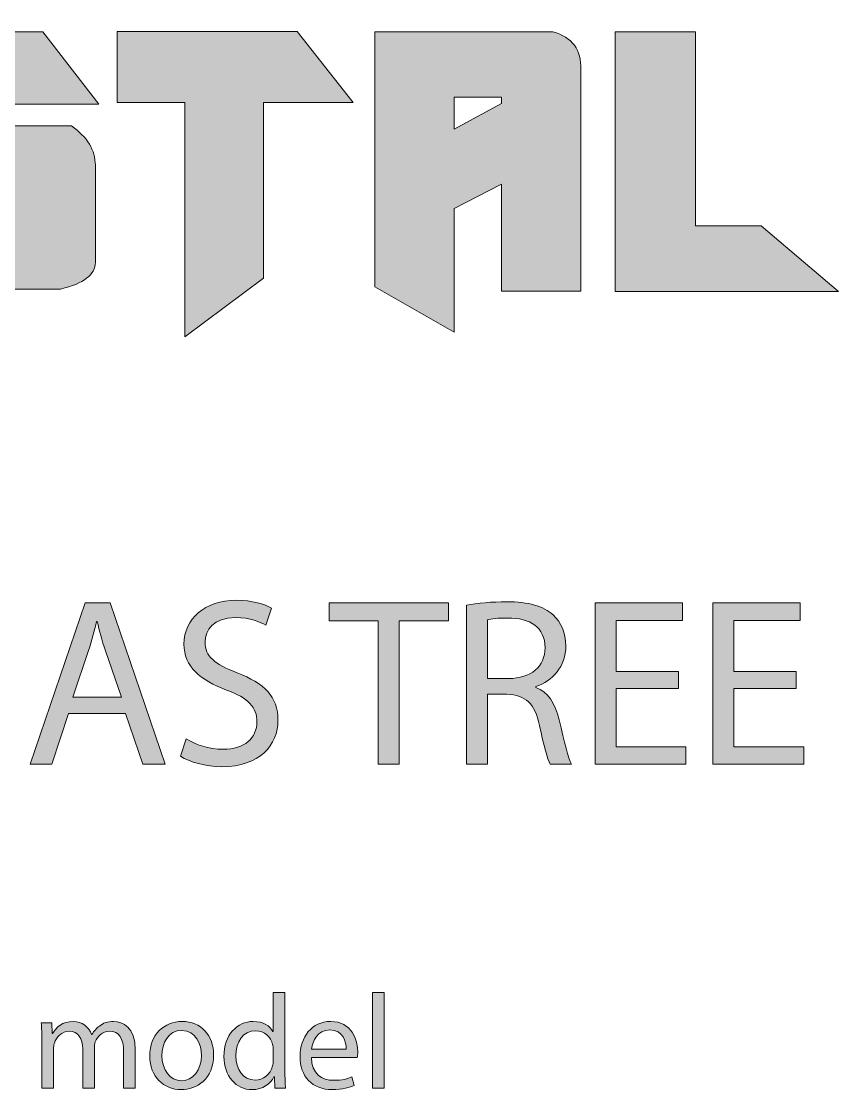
# Model space of a CAD drawing. Header units: inches. Extents: x 20 to 260, y -168 to -20.
# Drawn here: x 48.36 to 73.98, y -53.73 to -20.23 of the extents above; entities that cross this region are included whole.
import ezdxf

# ---------------------------------------------------------------- set-up
doc = ezdxf.new("R2010")
doc.units = ezdxf.units.IN
doc.header["$MEASUREMENT"] = 0
doc.layers.add('Layer 1', color=7, linetype='Continuous')

# ---------------------------------------------------------------- blocks, each defined once
blk = doc.blocks.new('block 16')
at = {"layer": 'Layer 1'}
h = blk.add_hatch(color=7, dxfattribs=at)
h.dxf.hatch_style = 2
h.paths.add_polyline_path([(49.834, -41.929), (49.31, -43.519), (48.635, -43.519), (50.359, -38.465), (51.139, -38.465), (52.864, -43.519), (52.167, -43.519), (51.627, -41.929)])
edge = h.paths.add_edge_path()
edge.add_spline(control_points=[(51.499, -41.419), (51.499, -41.419), (50.997, -39.964), (50.997, -39.964), (50.884, -39.634), (50.809, -39.335), (50.734, -39.042), (50.734, -39.042), (50.719, -39.042), (50.719, -39.042), (50.644, -39.335), (50.569, -39.649), (50.464, -39.957), (50.464, -39.957), (49.969, -41.419), (49.969, -41.419), (49.969, -41.419), (51.499, -41.419), (51.499, -41.419)], knot_values=[0, 0, 0, 0, 1, 1, 1, 2, 2, 2, 3, 3, 3, 4, 4, 4, 5, 5, 5, 6, 6, 6, 6], degree=3, periodic=1)
h = blk.add_hatch(color=7, dxfattribs=at)
h.dxf.hatch_style = 2
edge = h.paths.add_edge_path()
edge.add_spline(control_points=[(53.525, -42.724), (53.817, -42.911), (54.237, -43.054), (54.687, -43.054), (55.354, -43.054), (55.744, -42.701), (55.744, -42.191), (55.744, -41.727), (55.474, -41.449), (54.792, -41.194), (53.967, -40.894), (53.457, -40.459), (53.457, -39.754), (53.457, -38.967), (54.109, -38.382), (55.092, -38.382), (55.602, -38.382), (55.984, -38.502), (56.201, -38.63), (56.201, -38.63), (56.021, -39.162), (56.021, -39.162), (55.864, -39.064), (55.527, -38.922), (55.069, -38.922), (54.379, -38.922), (54.117, -39.335), (54.117, -39.679), (54.117, -40.152), (54.424, -40.384), (55.122, -40.654), (55.976, -40.984), (56.404, -41.397), (56.404, -42.139), (56.404, -42.919), (55.834, -43.601), (54.642, -43.601), (54.154, -43.601), (53.622, -43.451), (53.352, -43.271), (53.352, -43.271), (53.525, -42.724), (53.525, -42.724)], knot_values=[0, 0, 0, 0, 1, 1, 1, 2, 2, 2, 3, 3, 3, 4, 4, 4, 5, 5, 5, 6, 6, 6, 7, 7, 7, 8, 8, 8, 9, 9, 9, 10, 10, 10, 11, 11, 11, 12, 12, 12, 13, 13, 13, 14, 14, 14, 14], degree=3, periodic=1)
h = blk.add_hatch(color=7, dxfattribs=at)
h.dxf.hatch_style = 2
h.paths.add_polyline_path([(59.547, -39.02), (58.01, -39.02), (58.01, -38.465), (61.751, -38.465), (61.751, -39.02), (60.207, -39.02), (60.207, -43.519), (59.547, -43.519)])
h = blk.add_hatch(color=7, dxfattribs=at)
h.dxf.hatch_style = 2
edge = h.paths.add_edge_path()
edge.add_spline(control_points=[(62.314, -38.532), (62.644, -38.472), (63.124, -38.427), (63.567, -38.427), (64.264, -38.427), (64.722, -38.562), (65.029, -38.84), (65.276, -39.064), (65.426, -39.41), (65.426, -39.807), (65.426, -40.467), (65.006, -40.909), (64.482, -41.089), (64.482, -41.089), (64.482, -41.112), (64.482, -41.112), (64.864, -41.247), (65.096, -41.607), (65.216, -42.131), (65.381, -42.836), (65.501, -43.324), (65.606, -43.519), (65.606, -43.519), (64.931, -43.519), (64.931, -43.519), (64.849, -43.369), (64.736, -42.941), (64.601, -42.311), (64.452, -41.614), (64.174, -41.352), (63.582, -41.329), (63.582, -41.329), (62.967, -41.329), (62.967, -41.329), (62.967, -41.329), (62.967, -43.519), (62.967, -43.519), (62.967, -43.519), (62.314, -43.519), (62.314, -43.519), (62.314, -43.519), (62.314, -38.532), (62.314, -38.532)], knot_values=[0, 0, 0, 0, 1, 1, 1, 2, 2, 2, 3, 3, 3, 4, 4, 4, 5, 5, 5, 6, 6, 6, 7, 7, 7, 8, 8, 8, 9, 9, 9, 10, 10, 10, 11, 11, 11, 12, 12, 12, 13, 13, 13, 14, 14, 14, 14], degree=3, periodic=1)
edge = h.paths.add_edge_path()
edge.add_spline(control_points=[(62.967, -40.834), (62.967, -40.834), (63.634, -40.834), (63.634, -40.834), (64.332, -40.834), (64.774, -40.452), (64.774, -39.874), (64.774, -39.222), (64.302, -38.937), (63.612, -38.937), (63.297, -38.937), (63.079, -38.96), (62.967, -38.99), (62.967, -38.99), (62.967, -40.834), (62.967, -40.834)], knot_values=[0, 0, 0, 0, 1, 1, 1, 2, 2, 2, 3, 3, 3, 4, 4, 4, 5, 5, 5, 5], degree=3, periodic=1)
h = blk.add_hatch(color=7, dxfattribs=at)
h.dxf.hatch_style = 2
h.paths.add_polyline_path([(68.959, -41.149), (67.002, -41.149), (67.002, -42.971), (69.191, -42.971), (69.191, -43.519), (66.342, -43.519), (66.342, -38.465), (69.079, -38.465), (69.079, -39.012), (67.002, -39.012), (67.002, -40.609), (68.959, -40.609)])
h = blk.add_hatch(color=7, dxfattribs=at)
h.dxf.hatch_style = 2
h.paths.add_polyline_path([(72.649, -41.149), (70.692, -41.149), (70.692, -42.971), (72.881, -42.971), (72.881, -43.519), (70.032, -43.519), (70.032, -38.465), (72.769, -38.465), (72.769, -39.012), (70.692, -39.012), (70.692, -40.609), (72.649, -40.609)])
h = blk.add_hatch(color=7, dxfattribs=at)
h.dxf.hatch_style = 2
edge = h.paths.add_edge_path()
edge.add_spline(control_points=[(56.621, -50.675), (56.621, -50.675), (56.621, -53.15), (56.621, -53.15), (56.621, -53.332), (56.629, -53.539), (56.638, -53.679), (56.638, -53.679), (56.308, -53.679), (56.308, -53.679), (56.308, -53.679), (56.291, -53.323), (56.291, -53.323), (56.291, -53.323), (56.278, -53.323), (56.278, -53.323), (56.168, -53.552), (55.923, -53.725), (55.589, -53.725), (55.094, -53.725), (54.708, -53.306), (54.708, -52.684), (54.704, -52.003), (55.132, -51.588), (55.627, -51.588), (55.944, -51.588), (56.151, -51.737), (56.244, -51.897), (56.244, -51.897), (56.253, -51.897), (56.253, -51.897), (56.253, -51.897), (56.253, -50.675), (56.253, -50.675), (56.253, -50.675), (56.621, -50.675), (56.621, -50.675)], knot_values=[0, 0, 0, 0, 1, 1, 1, 2, 2, 2, 3, 3, 3, 4, 4, 4, 5, 5, 5, 6, 6, 6, 7, 7, 7, 8, 8, 8, 9, 9, 9, 10, 10, 10, 11, 11, 11, 12, 12, 12, 12], degree=3, periodic=1)
edge = h.paths.add_edge_path()
edge.add_spline(control_points=[(56.253, -52.464), (56.253, -52.418), (56.249, -52.354), (56.236, -52.308), (56.181, -52.075), (55.978, -51.88), (55.699, -51.88), (55.314, -51.88), (55.085, -52.219), (55.085, -52.667), (55.085, -53.082), (55.292, -53.425), (55.69, -53.425), (55.94, -53.425), (56.168, -53.256), (56.236, -52.98), (56.249, -52.93), (56.253, -52.879), (56.253, -52.82), (56.253, -52.82), (56.253, -52.464), (56.253, -52.464)], knot_values=[0, 0, 0, 0, 1, 1, 1, 2, 2, 2, 3, 3, 3, 4, 4, 4, 5, 5, 5, 6, 6, 6, 7, 7, 7, 7], degree=3, periodic=1)
h = blk.add_hatch(color=7, dxfattribs=at)
h.dxf.hatch_style = 2
h.paths.add_polyline_path([(59.365, -50.675), (59.737, -50.675), (59.737, -53.679), (59.365, -53.679)])
h = blk.add_hatch(color=7, dxfattribs=at)
h.dxf.hatch_style = 2
edge = h.paths.add_edge_path()
edge.add_spline(control_points=[(49.002, -52.185), (49.002, -51.969), (48.993, -51.8), (48.985, -51.631), (48.985, -51.631), (49.311, -51.631), (49.311, -51.631), (49.311, -51.631), (49.328, -51.965), (49.328, -51.965), (49.328, -51.965), (49.34, -51.965), (49.34, -51.965), (49.455, -51.77), (49.645, -51.588), (49.988, -51.588), (50.263, -51.588), (50.474, -51.758), (50.563, -51.999), (50.563, -51.999), (50.572, -51.999), (50.572, -51.999), (50.635, -51.88), (50.72, -51.796), (50.804, -51.732), (50.927, -51.639), (51.058, -51.588), (51.253, -51.588), (51.528, -51.588), (51.93, -51.766), (51.93, -52.477), (51.93, -52.477), (51.93, -53.679), (51.93, -53.679), (51.93, -53.679), (51.566, -53.679), (51.566, -53.679), (51.566, -53.679), (51.566, -52.523), (51.566, -52.523), (51.566, -52.126), (51.418, -51.893), (51.122, -51.893), (50.906, -51.893), (50.745, -52.05), (50.677, -52.227), (50.661, -52.282), (50.648, -52.346), (50.648, -52.414), (50.648, -52.414), (50.648, -53.679), (50.648, -53.679), (50.648, -53.679), (50.284, -53.679), (50.284, -53.679), (50.284, -53.679), (50.284, -52.452), (50.284, -52.452), (50.284, -52.126), (50.14, -51.893), (49.857, -51.893), (49.628, -51.893), (49.455, -52.079), (49.395, -52.265), (49.374, -52.316), (49.366, -52.384), (49.366, -52.447), (49.366, -52.447), (49.366, -53.679), (49.366, -53.679), (49.366, -53.679), (49.002, -53.679), (49.002, -53.679), (49.002, -53.679), (49.002, -52.185), (49.002, -52.185)], knot_values=[0, 0, 0, 0, 1, 1, 1, 2, 2, 2, 3, 3, 3, 4, 4, 4, 5, 5, 5, 6, 6, 6, 7, 7, 7, 8, 8, 8, 9, 9, 9, 10, 10, 10, 11, 11, 11, 12, 12, 12, 13, 13, 13, 14, 14, 14, 15, 15, 15, 16, 16, 16, 17, 17, 17, 18, 18, 18, 19, 19, 19, 20, 20, 20, 21, 21, 21, 22, 22, 22, 23, 23, 23, 24, 24, 24, 25, 25, 25, 25], degree=3, periodic=1)
h = blk.add_hatch(color=7, dxfattribs=at)
h.dxf.hatch_style = 2
edge = h.paths.add_edge_path()
edge.add_spline(control_points=[(54.386, -52.638), (54.386, -53.395), (53.857, -53.725), (53.366, -53.725), (52.816, -53.725), (52.384, -53.319), (52.384, -52.672), (52.384, -51.99), (52.837, -51.588), (53.4, -51.588), (53.988, -51.588), (54.386, -52.016), (54.386, -52.638)], knot_values=[0, 0, 0, 0, 1, 1, 1, 2, 2, 2, 3, 3, 3, 4, 4, 4, 4], degree=3, periodic=1)
edge = h.paths.add_edge_path()
edge.add_spline(control_points=[(52.765, -52.659), (52.765, -53.107), (53.019, -53.446), (53.383, -53.446), (53.738, -53.446), (54.005, -53.112), (54.005, -52.65), (54.005, -52.303), (53.832, -51.868), (53.391, -51.868), (52.956, -51.868), (52.765, -52.274), (52.765, -52.659)], knot_values=[0, 0, 0, 0, 1, 1, 1, 2, 2, 2, 3, 3, 3, 4, 4, 4, 4], degree=3, periodic=1)
h = blk.add_hatch(color=7, dxfattribs=at)
h.dxf.hatch_style = 2
edge = h.paths.add_edge_path()
edge.add_spline(control_points=[(57.451, -52.722), (57.46, -53.226), (57.777, -53.433), (58.154, -53.433), (58.42, -53.433), (58.585, -53.387), (58.721, -53.327), (58.721, -53.327), (58.788, -53.594), (58.788, -53.594), (58.657, -53.653), (58.429, -53.725), (58.103, -53.725), (57.472, -53.725), (57.096, -53.306), (57.096, -52.688), (57.096, -52.071), (57.46, -51.588), (58.056, -51.588), (58.729, -51.588), (58.903, -52.172), (58.903, -52.549), (58.903, -52.625), (58.898, -52.68), (58.89, -52.722), (58.89, -52.722), (57.451, -52.722), (57.451, -52.722)], knot_values=[0, 0, 0, 0, 1, 1, 1, 2, 2, 2, 3, 3, 3, 4, 4, 4, 5, 5, 5, 6, 6, 6, 7, 7, 7, 8, 8, 8, 9, 9, 9, 9], degree=3, periodic=1)
edge = h.paths.add_edge_path()
edge.add_spline(control_points=[(58.543, -52.456), (58.547, -52.223), (58.446, -51.855), (58.027, -51.855), (57.646, -51.855), (57.485, -52.198), (57.456, -52.456), (57.456, -52.456), (58.543, -52.456), (58.543, -52.456)], knot_values=[0, 0, 0, 0, 1, 1, 1, 2, 2, 2, 3, 3, 3, 3], degree=3, periodic=1)
at = {"layer": 'Layer 1', "lineweight": 0}
for points in [[(49.834, -41.929), (49.31, -43.519), (48.635, -43.519), (50.359, -38.465), (51.139, -38.465), (52.864, -43.519), (52.167, -43.519), (51.627, -41.929), (49.834, -41.929)], [(59.547, -39.02), (58.01, -39.02), (58.01, -38.465), (61.751, -38.465), (61.751, -39.02), (60.207, -39.02), (60.207, -43.519), (59.547, -43.519), (59.547, -39.02)], [(68.959, -41.149), (67.002, -41.149), (67.002, -42.971), (69.191, -42.971), (69.191, -43.519), (66.342, -43.519), (66.342, -38.465), (69.079, -38.465), (69.079, -39.012), (67.002, -39.012), (67.002, -40.609), (68.959, -40.609), (68.959, -41.149)], [(72.649, -41.149), (70.692, -41.149), (70.692, -42.971), (72.881, -42.971), (72.881, -43.519), (70.032, -43.519), (70.032, -38.465), (72.769, -38.465), (72.769, -39.012), (70.692, -39.012), (70.692, -40.609), (72.649, -40.609), (72.649, -41.149)], [(59.365, -50.675), (59.737, -50.675), (59.737, -53.679), (59.365, -53.679), (59.365, -50.675)]]:
    blk.add_lwpolyline(points, dxfattribs=at)
for points, knots in [([(53.525, -42.724), (53.817, -42.911), (54.237, -43.054), (54.687, -43.054), (55.354, -43.054), (55.744, -42.701), (55.744, -42.191), (55.744, -41.727), (55.474, -41.449), (54.792, -41.194), (53.967, -40.894), (53.457, -40.459), (53.457, -39.754), (53.457, -38.967), (54.109, -38.382), (55.092, -38.382), (55.602, -38.382), (55.984, -38.502), (56.201, -38.63), (56.201, -38.63), (56.021, -39.162), (56.021, -39.162), (55.864, -39.064), (55.527, -38.922), (55.069, -38.922), (54.379, -38.922), (54.117, -39.335), (54.117, -39.679), (54.117, -40.152), (54.424, -40.384), (55.122, -40.654), (55.976, -40.984), (56.404, -41.397), (56.404, -42.139), (56.404, -42.919), (55.834, -43.601), (54.642, -43.601), (54.154, -43.601), (53.622, -43.451), (53.352, -43.271), (53.352, -43.271), (53.525, -42.724), (53.525, -42.724)], [0, 0, 0, 0, 1, 1, 1, 2, 2, 2, 3, 3, 3, 4, 4, 4, 5, 5, 5, 6, 6, 6, 7, 7, 7, 8, 8, 8, 9, 9, 9, 10, 10, 10, 11, 11, 11, 12, 12, 12, 13, 13, 13, 14, 14, 14, 14]), ([(62.314, -38.532), (62.644, -38.472), (63.124, -38.427), (63.567, -38.427), (64.264, -38.427), (64.722, -38.562), (65.029, -38.84), (65.276, -39.064), (65.426, -39.41), (65.426, -39.807), (65.426, -40.467), (65.006, -40.909), (64.482, -41.089), (64.482, -41.089), (64.482, -41.112), (64.482, -41.112), (64.864, -41.247), (65.096, -41.607), (65.216, -42.131), (65.381, -42.836), (65.501, -43.324), (65.606, -43.519), (65.606, -43.519), (64.931, -43.519), (64.931, -43.519), (64.849, -43.369), (64.736, -42.941), (64.601, -42.311), (64.452, -41.614), (64.174, -41.352), (63.582, -41.329), (63.582, -41.329), (62.967, -41.329), (62.967, -41.329), (62.967, -41.329), (62.967, -43.519), (62.967, -43.519), (62.967, -43.519), (62.314, -43.519), (62.314, -43.519), (62.314, -43.519), (62.314, -38.532), (62.314, -38.532)], [0, 0, 0, 0, 1, 1, 1, 2, 2, 2, 3, 3, 3, 4, 4, 4, 5, 5, 5, 6, 6, 6, 7, 7, 7, 8, 8, 8, 9, 9, 9, 10, 10, 10, 11, 11, 11, 12, 12, 12, 13, 13, 13, 14, 14, 14, 14]), ([(51.499, -41.419), (51.499, -41.419), (50.997, -39.964), (50.997, -39.964), (50.884, -39.634), (50.809, -39.335), (50.734, -39.042), (50.734, -39.042), (50.719, -39.042), (50.719, -39.042), (50.644, -39.335), (50.569, -39.649), (50.464, -39.957), (50.464, -39.957), (49.969, -41.419), (49.969, -41.419), (49.969, -41.419), (51.499, -41.419), (51.499, -41.419)], [0, 0, 0, 0, 1, 1, 1, 2, 2, 2, 3, 3, 3, 4, 4, 4, 5, 5, 5, 6, 6, 6, 6]), ([(62.967, -40.834), (62.967, -40.834), (63.634, -40.834), (63.634, -40.834), (64.332, -40.834), (64.774, -40.452), (64.774, -39.874), (64.774, -39.222), (64.302, -38.937), (63.612, -38.937), (63.297, -38.937), (63.079, -38.96), (62.967, -38.99), (62.967, -38.99), (62.967, -40.834), (62.967, -40.834)], [0, 0, 0, 0, 1, 1, 1, 2, 2, 2, 3, 3, 3, 4, 4, 4, 5, 5, 5, 5]), ([(56.621, -50.675), (56.621, -50.675), (56.621, -53.15), (56.621, -53.15), (56.621, -53.332), (56.629, -53.539), (56.638, -53.679), (56.638, -53.679), (56.308, -53.679), (56.308, -53.679), (56.308, -53.679), (56.291, -53.323), (56.291, -53.323), (56.291, -53.323), (56.278, -53.323), (56.278, -53.323), (56.168, -53.552), (55.923, -53.725), (55.589, -53.725), (55.094, -53.725), (54.708, -53.306), (54.708, -52.684), (54.704, -52.003), (55.132, -51.588), (55.627, -51.588), (55.944, -51.588), (56.151, -51.737), (56.244, -51.897), (56.244, -51.897), (56.253, -51.897), (56.253, -51.897), (56.253, -51.897), (56.253, -50.675), (56.253, -50.675), (56.253, -50.675), (56.621, -50.675), (56.621, -50.675)], [0, 0, 0, 0, 1, 1, 1, 2, 2, 2, 3, 3, 3, 4, 4, 4, 5, 5, 5, 6, 6, 6, 7, 7, 7, 8, 8, 8, 9, 9, 9, 10, 10, 10, 11, 11, 11, 12, 12, 12, 12]), ([(49.002, -52.185), (49.002, -51.969), (48.993, -51.8), (48.985, -51.631), (48.985, -51.631), (49.311, -51.631), (49.311, -51.631), (49.311, -51.631), (49.328, -51.965), (49.328, -51.965), (49.328, -51.965), (49.34, -51.965), (49.34, -51.965), (49.455, -51.77), (49.645, -51.588), (49.988, -51.588), (50.263, -51.588), (50.474, -51.758), (50.563, -51.999), (50.563, -51.999), (50.572, -51.999), (50.572, -51.999), (50.635, -51.88), (50.72, -51.796), (50.804, -51.732), (50.927, -51.639), (51.058, -51.588), (51.253, -51.588), (51.528, -51.588), (51.93, -51.766), (51.93, -52.477), (51.93, -52.477), (51.93, -53.679), (51.93, -53.679), (51.93, -53.679), (51.566, -53.679), (51.566, -53.679), (51.566, -53.679), (51.566, -52.523), (51.566, -52.523), (51.566, -52.126), (51.418, -51.893), (51.122, -51.893), (50.906, -51.893), (50.745, -52.05), (50.677, -52.227), (50.661, -52.282), (50.648, -52.346), (50.648, -52.414), (50.648, -52.414), (50.648, -53.679), (50.648, -53.679), (50.648, -53.679), (50.284, -53.679), (50.284, -53.679), (50.284, -53.679), (50.284, -52.452), (50.284, -52.452), (50.284, -52.126), (50.14, -51.893), (49.857, -51.893), (49.628, -51.893), (49.455, -52.079), (49.395, -52.265), (49.374, -52.316), (49.366, -52.384), (49.366, -52.447), (49.366, -52.447), (49.366, -53.679), (49.366, -53.679), (49.366, -53.679), (49.002, -53.679), (49.002, -53.679), (49.002, -53.679), (49.002, -52.185), (49.002, -52.185)], [0, 0, 0, 0, 1, 1, 1, 2, 2, 2, 3, 3, 3, 4, 4, 4, 5, 5, 5, 6, 6, 6, 7, 7, 7, 8, 8, 8, 9, 9, 9, 10, 10, 10, 11, 11, 11, 12, 12, 12, 13, 13, 13, 14, 14, 14, 15, 15, 15, 16, 16, 16, 17, 17, 17, 18, 18, 18, 19, 19, 19, 20, 20, 20, 21, 21, 21, 22, 22, 22, 23, 23, 23, 24, 24, 24, 25, 25, 25, 25]), ([(54.386, -52.638), (54.386, -53.395), (53.857, -53.725), (53.366, -53.725), (52.816, -53.725), (52.384, -53.319), (52.384, -52.672), (52.384, -51.99), (52.837, -51.588), (53.4, -51.588), (53.988, -51.588), (54.386, -52.016), (54.386, -52.638)], [0, 0, 0, 0, 1, 1, 1, 2, 2, 2, 3, 3, 3, 4, 4, 4, 4]), ([(52.765, -52.659), (52.765, -53.107), (53.019, -53.446), (53.383, -53.446), (53.738, -53.446), (54.005, -53.112), (54.005, -52.65), (54.005, -52.303), (53.832, -51.868), (53.391, -51.868), (52.956, -51.868), (52.765, -52.274), (52.765, -52.659)], [0, 0, 0, 0, 1, 1, 1, 2, 2, 2, 3, 3, 3, 4, 4, 4, 4]), ([(56.253, -52.464), (56.253, -52.418), (56.249, -52.354), (56.236, -52.308), (56.181, -52.075), (55.978, -51.88), (55.699, -51.88), (55.314, -51.88), (55.085, -52.219), (55.085, -52.667), (55.085, -53.082), (55.292, -53.425), (55.69, -53.425), (55.94, -53.425), (56.168, -53.256), (56.236, -52.98), (56.249, -52.93), (56.253, -52.879), (56.253, -52.82), (56.253, -52.82), (56.253, -52.464), (56.253, -52.464)], [0, 0, 0, 0, 1, 1, 1, 2, 2, 2, 3, 3, 3, 4, 4, 4, 5, 5, 5, 6, 6, 6, 7, 7, 7, 7]), ([(57.451, -52.722), (57.46, -53.226), (57.777, -53.433), (58.154, -53.433), (58.42, -53.433), (58.585, -53.387), (58.721, -53.327), (58.721, -53.327), (58.788, -53.594), (58.788, -53.594), (58.657, -53.653), (58.429, -53.725), (58.103, -53.725), (57.472, -53.725), (57.096, -53.306), (57.096, -52.688), (57.096, -52.071), (57.46, -51.588), (58.056, -51.588), (58.729, -51.588), (58.903, -52.172), (58.903, -52.549), (58.903, -52.625), (58.898, -52.68), (58.89, -52.722), (58.89, -52.722), (57.451, -52.722), (57.451, -52.722)], [0, 0, 0, 0, 1, 1, 1, 2, 2, 2, 3, 3, 3, 4, 4, 4, 5, 5, 5, 6, 6, 6, 7, 7, 7, 8, 8, 8, 9, 9, 9, 9]), ([(58.543, -52.456), (58.547, -52.223), (58.446, -51.855), (58.027, -51.855), (57.646, -51.855), (57.485, -52.198), (57.456, -52.456), (57.456, -52.456), (58.543, -52.456), (58.543, -52.456)], [0, 0, 0, 0, 1, 1, 1, 2, 2, 2, 3, 3, 3, 3])]:
    blk.add_open_spline(points, degree=3, knots=knots, dxfattribs=at)
blk = doc.blocks.new('block 17')
at = {"layer": 'Layer 1'}
h = blk.add_hatch(color=7, dxfattribs=at)
h.dxf.hatch_style = 2
edge = h.paths.add_edge_path()
edge.add_spline(control_points=[(34.3, -20.547), (34.3, -20.547), (29.024, -20.547), (29.024, -20.547), (29.024, -20.547), (28.69, -20.228), (28.69, -20.228), (28.69, -20.228), (28.69, -20.547), (28.69, -20.547), (28.69, -20.547), (28.613, -20.547), (28.613, -20.547), (28.613, -20.547), (28.69, -20.619), (28.69, -20.619), (28.69, -20.619), (28.69, -30.073), (28.69, -30.073), (28.69, -30.073), (31.11, -28.5), (31.11, -28.5), (31.11, -28.5), (31.11, -26.311), (31.11, -26.311), (31.11, -26.311), (32.925, -27.532), (32.925, -27.532), (32.925, -27.532), (32.925, -30.073), (32.925, -30.073), (32.925, -30.073), (35.169, -28.676), (35.169, -28.676), (35.169, -28.676), (35.169, -26.278), (35.169, -26.278), (35.169, -26.278), (34.102, -25.563), (34.102, -25.563), (34.102, -25.563), (35.18, -24.969), (35.18, -24.969), (35.18, -24.969), (35.18, -21.977), (35.18, -21.977), (35.18, -21.324), (34.887, -20.848), (34.3, -20.547)], knot_values=[0, 0, 0, 0, 1, 1, 1, 2, 2, 2, 3, 3, 3, 4, 4, 4, 5, 5, 5, 6, 6, 6, 7, 7, 7, 8, 8, 8, 9, 9, 9, 10, 10, 10, 11, 11, 11, 12, 12, 12, 13, 13, 13, 14, 14, 14, 15, 15, 15, 16, 16, 16, 16], degree=3, periodic=1)
h.paths.add_polyline_path([(32.595, -23.737), (31.968, -24.144), (31.11, -23.572), (31.11, -22.758), (32.595, -22.758)])
h = blk.add_hatch(color=7, dxfattribs=at)
h.dxf.hatch_style = 2
edge = h.paths.add_edge_path()
edge.add_spline(control_points=[(26.721, -20.547), (26.721, -20.547), (20.88, -20.547), (20.88, -20.547), (20.88, -20.547), (20.88, -27.554), (20.88, -27.554), (20.975, -28.309), (21.316, -28.687), (21.903, -28.687), (21.903, -28.687), (24.609, -28.687), (24.609, -28.687), (24.609, -28.687), (26.479, -26.487), (26.479, -26.487), (26.479, -26.487), (23.333, -26.487), (23.333, -26.487), (23.333, -26.487), (23.333, -22.659), (23.333, -22.659), (23.333, -22.659), (24.851, -22.659), (24.851, -22.659), (24.851, -22.659), (24.851, -24.056), (24.851, -24.056), (24.851, -24.056), (27.392, -24.056), (27.392, -24.056), (27.392, -24.056), (27.392, -21.702), (27.392, -21.702), (27.429, -20.947), (27.205, -20.562), (26.721, -20.547)], knot_values=[0, 0, 0, 0, 1, 1, 1, 2, 2, 2, 3, 3, 3, 4, 4, 4, 5, 5, 5, 6, 6, 6, 7, 7, 7, 8, 8, 8, 9, 9, 9, 10, 10, 10, 11, 11, 11, 12, 12, 12, 12], degree=3, periodic=1)
h = blk.add_hatch(color=7, dxfattribs=at)
h.dxf.hatch_style = 2
h.paths.add_polyline_path([(40.174, -23.4), (38.788, -22.637), (38.788, -20.547), (36.291, -20.547), (36.291, -24.034), (40.174, -26.079), (40.174, -26.388), (38.348, -26.388), (36.83, -28.621), (42.748, -28.621), (42.748, -20.547), (40.174, -20.547)])
h = blk.add_hatch(color=7, dxfattribs=at)
h.dxf.hatch_style = 2
edge = h.paths.add_edge_path()
edge.add_spline(control_points=[(50.789, -22.824), (50.789, -22.824), (49.029, -20.558), (49.029, -20.558), (49.029, -20.558), (45.168, -20.558), (45.168, -20.558), (44.5, -20.69), (44.167, -21.009), (44.167, -21.515), (44.167, -21.515), (44.167, -24.738), (44.167, -24.738), (44.167, -25.361), (44.541, -25.673), (45.289, -25.673), (45.289, -25.673), (48.138, -25.673), (48.138, -25.673), (48.138, -25.673), (48.138, -26.454), (48.138, -26.454), (48.138, -26.454), (43.991, -26.454), (43.991, -26.454), (43.991, -26.454), (46.004, -28.621), (46.004, -28.621), (46.004, -28.621), (49.59, -28.621), (49.59, -28.621), (50.316, -28.452), (50.679, -28.174), (50.679, -27.785), (50.679, -27.785), (50.679, -24.738), (50.679, -24.738), (50.679, -24.269), (50.43, -23.858), (49.931, -23.506), (49.931, -23.506), (46.609, -23.506), (46.609, -23.506), (46.609, -23.506), (46.609, -22.824), (46.609, -22.824), (46.609, -22.824), (50.789, -22.824), (50.789, -22.824)], knot_values=[0, 0, 0, 0, 1, 1, 1, 2, 2, 2, 3, 3, 3, 4, 4, 4, 5, 5, 5, 6, 6, 6, 7, 7, 7, 8, 8, 8, 9, 9, 9, 10, 10, 10, 11, 11, 11, 12, 12, 12, 13, 13, 13, 14, 14, 14, 15, 15, 15, 16, 16, 16, 16], degree=3, periodic=1)
h = blk.add_hatch(color=7, dxfattribs=at)
h.dxf.hatch_style = 2
h.paths.add_polyline_path([(51.361, -20.547), (51.361, -22.769), (53.484, -22.769), (53.484, -30.117), (55.948, -28.28), (55.948, -22.769), (58.764, -22.769), (57.004, -20.547)])
h = blk.add_hatch(color=7, dxfattribs=at)
h.dxf.hatch_style = 2
edge = h.paths.add_edge_path()
edge.add_spline(control_points=[(65.023, -20.558), (65.023, -20.558), (59.435, -20.558), (59.435, -20.558), (59.435, -20.558), (59.435, -24.947), (59.435, -24.947), (59.435, -24.947), (59.435, -25.134), (59.435, -25.134), (59.435, -25.134), (59.435, -28.555), (59.435, -28.555), (59.435, -28.555), (61.921, -29.974), (61.921, -29.974), (61.921, -29.974), (61.921, -26.091), (61.921, -26.091), (61.921, -26.091), (63.406, -25.332), (63.406, -25.332), (63.406, -25.332), (63.406, -28.687), (63.406, -28.687), (63.406, -28.687), (65.892, -28.687), (65.892, -28.687), (65.892, -28.687), (65.892, -21.735), (65.892, -21.735), (65.921, -21.119), (65.631, -20.727), (65.023, -20.558)], knot_values=[0, 0, 0, 0, 1, 1, 1, 2, 2, 2, 3, 3, 3, 4, 4, 4, 5, 5, 5, 6, 6, 6, 7, 7, 7, 8, 8, 8, 9, 9, 9, 10, 10, 10, 11, 11, 11, 11], degree=3, periodic=1)
h.paths.add_polyline_path([(63.406, -22.802), (61.921, -23.604), (61.921, -22.604), (63.406, -22.604)])
h = blk.add_hatch(color=7, dxfattribs=at)
h.dxf.hatch_style = 2
h.paths.add_polyline_path([(71.546, -26.641), (69.489, -26.641), (69.489, -20.558), (66.97, -20.558), (66.97, -28.698), (73.977, -28.698)])
at = {"layer": 'Layer 1', "lineweight": 0}
for points in [[(40.174, -23.4), (38.788, -22.637), (38.788, -20.547), (36.291, -20.547), (36.291, -24.034), (40.174, -26.079), (40.174, -26.388), (38.348, -26.388), (36.83, -28.621), (42.748, -28.621), (42.748, -20.547), (40.174, -20.547), (40.174, -23.4)], [(51.361, -20.547), (51.361, -22.769), (53.484, -22.769), (53.484, -30.117), (55.948, -28.28), (55.948, -22.769), (58.764, -22.769), (57.004, -20.547), (51.361, -20.547)], [(71.546, -26.641), (69.489, -26.641), (69.489, -20.558), (66.97, -20.558), (66.97, -28.698), (73.977, -28.698), (71.546, -26.641)], [(32.595, -23.737), (31.968, -24.144), (31.11, -23.572), (31.11, -22.758), (32.595, -22.758), (32.595, -23.737)], [(63.406, -22.802), (61.921, -23.604), (61.921, -22.604), (63.406, -22.604), (63.406, -22.802)]]:
    blk.add_lwpolyline(points, dxfattribs=at)
for points, knots in [([(34.3, -20.547), (34.3, -20.547), (29.024, -20.547), (29.024, -20.547), (29.024, -20.547), (28.69, -20.228), (28.69, -20.228), (28.69, -20.228), (28.69, -20.547), (28.69, -20.547), (28.69, -20.547), (28.613, -20.547), (28.613, -20.547), (28.613, -20.547), (28.69, -20.619), (28.69, -20.619), (28.69, -20.619), (28.69, -30.073), (28.69, -30.073), (28.69, -30.073), (31.11, -28.5), (31.11, -28.5), (31.11, -28.5), (31.11, -26.311), (31.11, -26.311), (31.11, -26.311), (32.925, -27.532), (32.925, -27.532), (32.925, -27.532), (32.925, -30.073), (32.925, -30.073), (32.925, -30.073), (35.169, -28.676), (35.169, -28.676), (35.169, -28.676), (35.169, -26.278), (35.169, -26.278), (35.169, -26.278), (34.102, -25.563), (34.102, -25.563), (34.102, -25.563), (35.18, -24.969), (35.18, -24.969), (35.18, -24.969), (35.18, -21.977), (35.18, -21.977), (35.18, -21.324), (34.887, -20.848), (34.3, -20.547)], [0, 0, 0, 0, 1, 1, 1, 2, 2, 2, 3, 3, 3, 4, 4, 4, 5, 5, 5, 6, 6, 6, 7, 7, 7, 8, 8, 8, 9, 9, 9, 10, 10, 10, 11, 11, 11, 12, 12, 12, 13, 13, 13, 14, 14, 14, 15, 15, 15, 16, 16, 16, 16]), ([(26.721, -20.547), (26.721, -20.547), (20.88, -20.547), (20.88, -20.547), (20.88, -20.547), (20.88, -27.554), (20.88, -27.554), (20.975, -28.309), (21.316, -28.687), (21.903, -28.687), (21.903, -28.687), (24.609, -28.687), (24.609, -28.687), (24.609, -28.687), (26.479, -26.487), (26.479, -26.487), (26.479, -26.487), (23.333, -26.487), (23.333, -26.487), (23.333, -26.487), (23.333, -22.659), (23.333, -22.659), (23.333, -22.659), (24.851, -22.659), (24.851, -22.659), (24.851, -22.659), (24.851, -24.056), (24.851, -24.056), (24.851, -24.056), (27.392, -24.056), (27.392, -24.056), (27.392, -24.056), (27.392, -21.702), (27.392, -21.702), (27.429, -20.947), (27.205, -20.562), (26.721, -20.547)], [0, 0, 0, 0, 1, 1, 1, 2, 2, 2, 3, 3, 3, 4, 4, 4, 5, 5, 5, 6, 6, 6, 7, 7, 7, 8, 8, 8, 9, 9, 9, 10, 10, 10, 11, 11, 11, 12, 12, 12, 12]), ([(50.789, -22.824), (50.789, -22.824), (49.029, -20.558), (49.029, -20.558), (49.029, -20.558), (45.168, -20.558), (45.168, -20.558), (44.5, -20.69), (44.167, -21.009), (44.167, -21.515), (44.167, -21.515), (44.167, -24.738), (44.167, -24.738), (44.167, -25.361), (44.541, -25.673), (45.289, -25.673), (45.289, -25.673), (48.138, -25.673), (48.138, -25.673), (48.138, -25.673), (48.138, -26.454), (48.138, -26.454), (48.138, -26.454), (43.991, -26.454), (43.991, -26.454), (43.991, -26.454), (46.004, -28.621), (46.004, -28.621), (46.004, -28.621), (49.59, -28.621), (49.59, -28.621), (50.316, -28.452), (50.679, -28.174), (50.679, -27.785), (50.679, -27.785), (50.679, -24.738), (50.679, -24.738), (50.679, -24.269), (50.43, -23.858), (49.931, -23.506), (49.931, -23.506), (46.609, -23.506), (46.609, -23.506), (46.609, -23.506), (46.609, -22.824), (46.609, -22.824), (46.609, -22.824), (50.789, -22.824), (50.789, -22.824)], [0, 0, 0, 0, 1, 1, 1, 2, 2, 2, 3, 3, 3, 4, 4, 4, 5, 5, 5, 6, 6, 6, 7, 7, 7, 8, 8, 8, 9, 9, 9, 10, 10, 10, 11, 11, 11, 12, 12, 12, 13, 13, 13, 14, 14, 14, 15, 15, 15, 16, 16, 16, 16]), ([(65.023, -20.558), (65.023, -20.558), (59.435, -20.558), (59.435, -20.558), (59.435, -20.558), (59.435, -24.947), (59.435, -24.947), (59.435, -24.947), (59.435, -25.134), (59.435, -25.134), (59.435, -25.134), (59.435, -28.555), (59.435, -28.555), (59.435, -28.555), (61.921, -29.974), (61.921, -29.974), (61.921, -29.974), (61.921, -26.091), (61.921, -26.091), (61.921, -26.091), (63.406, -25.332), (63.406, -25.332), (63.406, -25.332), (63.406, -28.687), (63.406, -28.687), (63.406, -28.687), (65.892, -28.687), (65.892, -28.687), (65.892, -28.687), (65.892, -21.735), (65.892, -21.735), (65.921, -21.119), (65.631, -20.727), (65.023, -20.558)], [0, 0, 0, 0, 1, 1, 1, 2, 2, 2, 3, 3, 3, 4, 4, 4, 5, 5, 5, 6, 6, 6, 7, 7, 7, 8, 8, 8, 9, 9, 9, 10, 10, 10, 11, 11, 11, 11])]:
    blk.add_open_spline(points, degree=3, knots=knots, dxfattribs=at)

msp = doc.modelspace()

# ---------------------------------------------------------------- block references
at = {"layer": 'Layer 1'}
for name in ['block 17', 'block 16']:
    msp.add_blockref(name, (0, 0), dxfattribs=at)

doc.saveas('drawing.dxf')
